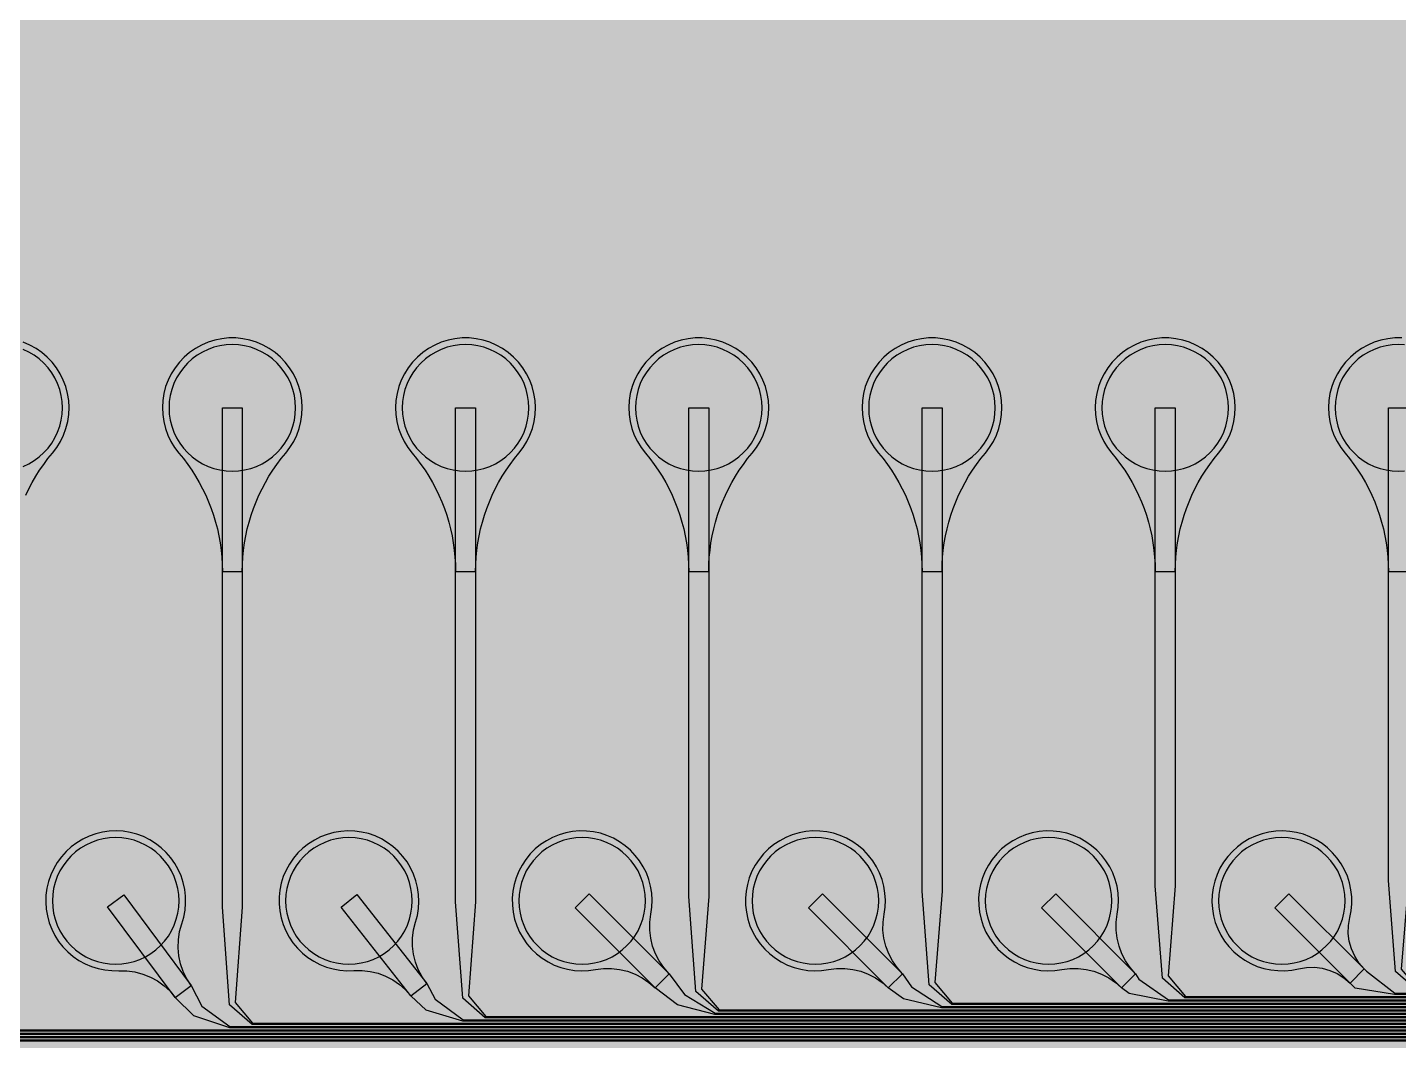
# Model space of a CAD drawing. Header units: metres. Extents: x -7220 to 10980, y -29667 to 1833.
# Drawn here: x 5885 to 7943, y -23992 to -22471 of the extents above; entities that cross this region are included whole.
import ezdxf

# ---------------------------------------------------------------- set-up
doc = ezdxf.new("R2010")
doc.units = ezdxf.units.M
for name, color, linetype in [('Metal1', 4, 'CONTINUOUS'), ('Polyimide', 7, 'CONTINUOUS'), ('Polyimide_Negative', 5, 'CONTINUOUS')]:
    doc.layers.add(name, color=color, linetype=linetype)

msp = doc.modelspace()

# ---------------------------------------------------------------- hatches: boundary and pattern name
at = {"layer": 'Polyimide'}
msp.add_hatch(color=7, dxfattribs=at).paths.add_polyline_path([(4099.4, -13861.6), (4142.6, -14152.8), (4214.2, -14438.4), (4313.4, -14715.5), (4439.2, -14981.7), (4590.6, -15234.2), (4766, -15470.7), (4963.7, -15688.8), (5181.8, -15886.5), (5418.3, -16061.9), (5670.8, -16213.3), (5936.9, -16339.1), (6214.1, -16438.3), (6499.7, -16509.9), (6790.9, -16553.1), (7085, -16567.5), (9980.4, -16567.5), (10058.8, -16571.4), (10136.4, -16582.9), (10212.6, -16601.9), (10286.5, -16628.4), (10357.5, -16662), (10424.8, -16702.3), (10487.9, -16749.1), (10546.1, -16801.8), (10598.8, -16860), (10645.6, -16923), (10685.9, -16990.4), (10719.5, -17061.4), (10745.9, -17135.3), (10765, -17211.4), (10776.5, -17289.1), (10780.4, -17367.5), (10780.4, -21957.3), (10741.6, -22012.9), (10706, -22070.6), (10673.6, -22130.1), (10644.5, -22191.4), (10618.9, -22254.2), (10596.8, -22318.2), (10578.3, -22383.5), (10563.4, -22449.6), (10552.2, -22516.5), (10544.7, -22583.8), (10541, -22651.5), (10541, -22719.3), (10544.7, -22787), (10552.2, -22854.4), (10563.4, -22921.2), (10578.3, -22987.4), (10596.8, -23052.6), (10618.9, -23116.7), (10644.5, -23179.5), (10673.6, -23240.7), (10706, -23300.3), (10741.6, -23357.9), (10780.4, -23413.5), (10780.4, -28667.5), (10776.5, -28745.9), (10765, -28823.6), (10745.9, -28899.7), (10719.5, -28973.6), (10685.9, -29044.6), (10645.6, -29112), (10598.8, -29175), (10546.1, -29233.2), (10487.9, -29285.9), (10424.8, -29332.7), (10357.5, -29373), (10286.5, -29406.6), (10212.6, -29433.1), (10136.4, -29452.1), (10058.8, -29463.6), (9980.4, -29467.5), (-6219.6, -29467.5), (-6298, -29463.6), (-6375.7, -29452.1), (-6451.9, -29433.1), (-6525.8, -29406.6), (-6596.7, -29373), (-6664.1, -29332.7), (-6727.1, -29285.9), (-6785.3, -29233.2), (-6838, -29175), (-6884.8, -29112), (-6925.2, -29044.6), (-6958.7, -28973.6), (-6985.2, -28899.7), (-7004.3, -28823.6), (-7015.8, -28745.9), (-7019.6, -28667.5), (-7019.6, -23426.3), (-6979.4, -23370.1), (-6942.3, -23311.6), (-6908.7, -23251.2), (-6878.5, -23189), (-6851.8, -23125.1), (-6828.8, -23059.9), (-6809.5, -22993.4), (-6794, -22926), (-6782.4, -22857.8), (-6774.6, -22789.1), (-6770.7, -22720), (-6770.7, -22650.8), (-6774.6, -22581.8), (-6782.4, -22513), (-6794, -22444.8), (-6809.5, -22377.4), (-6828.8, -22311), (-6851.8, -22245.7), (-6878.5, -22181.9), (-6908.7, -22119.7), (-6942.3, -22059.2), (-6979.4, -22000.8), (-7019.6, -21944.5), (-7019.6, -17367.5), (-7015.8, -17289.1), (-7004.3, -17211.4), (-6985.2, -17135.3), (-6958.7, -17061.4), (-6925.2, -16990.4), (-6884.8, -16923), (-6838, -16860), (-6785.3, -16801.8), (-6727.1, -16749.1), (-6664.1, -16702.3), (-6596.7, -16662), (-6525.8, -16628.4), (-6451.9, -16601.9), (-6375.7, -16582.9), (-6298, -16571.4), (-6219.6, -16567.5), (-3314, -16567.5), (-3019.9, -16553.1), (-2728.7, -16509.9), (-2443.1, -16438.3), (-2165.9, -16339.1), (-1899.8, -16213.3), (-1647.3, -16061.9), (-1410.8, -15886.5), (-1192.7, -15688.8), (-995, -15470.7), (-819.6, -15234.2), (-668.2, -14981.7), (-542.4, -14715.5), (-443.2, -14438.4), (-371.6, -14152.8), (-328.4, -13861.6), (-314, -13567.5), (-314, -13373.5), (-317.5, -13328.1), (-327.7, -13283.8), (-344.6, -13241.5), (-367.6, -13202.3), (-396.4, -13167), (-430.1, -13136.5), (-468, -13111.4), (-509.3, -13092.3), (-509.3, -13092.3), (-578.2, -13061.3), (-642.2, -13021.2), (-700.3, -12973), (-751.3, -12917.3), (-794.4, -12855.3), (-828.7, -12788.1), (-853.7, -12716.8), (-868.9, -12642.8), (-874, -12567.5), (-868.9, -12492.2), (-853.7, -12418.2), (-828.7, -12346.9), (-794.4, -12279.7), (-751.3, -12217.7), (-700.3, -12162), (-642.2, -12113.8), (-578.2, -12073.7), (-509.3, -12042.7), (-509.3, -12042.7), (-468, -12023.6), (-430.1, -11998.5), (-396.4, -11968), (-367.6, -11932.7), (-344.6, -11893.5), (-327.7, -11851.2), (-317.5, -11806.9), (-314, -11761.5), (-314, -11074.3), (-317.5, -11028.9), (-327.7, -10984.6), (-344.6, -10942.4), (-367.6, -10903.1), (-396.4, -10867.8), (-430.1, -10837.3), (-468, -10812.2), (-509.3, -10793.2), (-509.3, -10793.2), (-578.2, -10762.1), (-642.2, -10722.1), (-700.3, -10673.8), (-751.3, -10618.1), (-794.4, -10556.1), (-828.7, -10488.9), (-853.7, -10417.6), (-868.9, -10343.7), (-874, -10268.3), (-868.9, -10193), (-853.7, -10119), (-828.7, -10047.8), (-794.4, -9980.5), (-751.3, -9918.5), (-700.3, -9862.9), (-642.2, -9814.6), (-578.2, -9774.6), (-509.3, -9743.5), (-509.3, -9743.5), (-468, -9724.5), (-430.1, -9699.4), (-396.4, -9668.8), (-367.6, -9633.5), (-344.6, -9594.3), (-327.7, -9552), (-317.5, -9507.7), (-314, -9462.4), (-314, -8775.1), (-317.5, -8729.8), (-327.7, -8685.5), (-344.6, -8643.2), (-367.6, -8604), (-396.4, -8568.7), (-430.1, -8538.1), (-468, -8513), (-509.3, -8494), (-509.3, -8494), (-578.2, -8462.9), (-642.2, -8422.9), (-700.3, -8374.6), (-751.3, -8319), (-794.4, -8257), (-828.7, -8189.7), (-853.7, -8118.5), (-868.9, -8044.5), (-874, -7969.2), (-868.9, -7893.8), (-853.7, -7819.9), (-828.7, -7748.6), (-794.4, -7681.4), (-751.3, -7619.4), (-700.3, -7563.7), (-642.2, -7515.4), (-578.2, -7475.4), (-509.3, -7444.3), (-509.3, -7444.3), (-468, -7425.3), (-430.1, -7400.2), (-396.4, -7369.7), (-367.6, -7334.4), (-344.6, -7295.1), (-327.7, -7252.9), (-317.5, -7208.6), (-314, -7163.2), (-314, -6476), (-317.5, -6430.6), (-327.7, -6386.3), (-344.6, -6344), (-367.6, -6304.8), (-396.4, -6269.5), (-430.1, -6239), (-468, -6213.9), (-509.3, -6194.8), (-509.3, -6194.8), (-578.2, -6163.8), (-642.2, -6123.7), (-700.3, -6075.5), (-751.3, -6019.8), (-794.4, -5957.8), (-828.7, -5890.6), (-853.7, -5819.3), (-868.9, -5745.3), (-874, -5670), (-868.9, -5594.7), (-853.7, -5520.7), (-828.7, -5449.4), (-794.4, -5382.2), (-751.3, -5320.2), (-700.3, -5264.5), (-642.2, -5216.3), (-578.2, -5176.2), (-509.3, -5145.2), (-509.3, -5145.2), (-468, -5126.1), (-430.1, -5101), (-396.4, -5070.5), (-367.6, -5035.2), (-344.6, -4996), (-327.7, -4953.7), (-317.5, -4909.4), (-314, -4864), (-314, 380), (-314, 1532.5), (-269, 1532.5), (-268.8, 1525.6), (-268.1, 1518.8), (-267, 1512), (-265.4, 1505.3), (-263.4, 1498.7), (-261, 1492.3), (-258.2, 1486.1), (-254.9, 1480), (-251.3, 1474.2), (-247.3, 1468.6), (-242.9, 1463.3), (-238.2, 1458.3), (-233.2, 1453.6), (-227.9, 1449.2), (-222.3, 1445.2), (-216.5, 1441.6), (-210.4, 1438.3), (-204.2, 1435.5), (-197.8, 1433.1), (-191.2, 1431.1), (-184.5, 1429.5), (-177.7, 1428.4), (-170.9, 1427.7), (-164, 1427.5), (-157.1, 1427.7), (-150.3, 1428.4), (-143.5, 1429.5), (-136.8, 1431.1), (-130.2, 1433.1), (-123.8, 1435.5), (-117.6, 1438.3), (-111.5, 1441.6), (-105.7, 1445.2), (-100.1, 1449.2), (-94.8, 1453.6), (-89.8, 1458.3), (-85.1, 1463.3), (-80.7, 1468.6), (-76.7, 1474.2), (-73.1, 1480), (-69.8, 1486.1), (-67, 1492.3), (-64.6, 1498.7), (-62.6, 1505.3), (-61, 1512), (-59.9, 1518.8), (-59.2, 1525.6), (-59, 1532.5), (1786, 1532.5), (3835, 1532.5), (3835.2, 1539), (3835.9, 1545.6), (3836.9, 1552), (3838.4, 1558.4), (3840.3, 1564.6), (3842.6, 1570.8), (3845.3, 1576.7), (3848.4, 1582.5), (3851.9, 1588.1), (3855.7, 1593.4), (3859.8, 1598.4), (3864.3, 1603.2), (3869.1, 1607.7), (3874.1, 1611.8), (3879.4, 1615.6), (3885, 1619.1), (3890.8, 1622.2), (3896.7, 1624.9), (3902.9, 1627.2), (3909.1, 1629.1), (3915.5, 1630.6), (3921.9, 1631.6), (3928.5, 1632.3), (3935, 1632.5), (3941.5, 1632.3), (3948.1, 1631.6), (3954.5, 1630.6), (3960.9, 1629.1), (3967.1, 1627.2), (3973.3, 1624.9), (3979.2, 1622.2), (3985, 1619.1), (3990.6, 1615.6), (3995.9, 1611.8), (4000.9, 1607.7), (4005.7, 1603.2), (4010.2, 1598.4), (4014.3, 1593.4), (4018.1, 1588.1), (4021.6, 1582.5), (4024.7, 1576.7), (4027.4, 1570.8), (4029.7, 1564.6), (4031.6, 1558.4), (4033.1, 1552), (4034.1, 1545.6), (4034.8, 1539), (4035, 1532.5), (4085, 1532.5), (4085, 380), (4085, 330), (4085, -4864), (4088.5, -4909.4), (4098.7, -4953.7), (4115.6, -4996), (4138.6, -5035.2), (4167.4, -5070.5), (4201.1, -5101), (4239, -5126.1), (4280.3, -5145.2), (4280.3, -5145.2), (4349.2, -5176.2), (4413.2, -5216.3), (4471.3, -5264.5), (4522.3, -5320.2), (4565.4, -5382.2), (4599.7, -5449.4), (4624.7, -5520.7), (4639.9, -5594.7), (4645, -5670), (4639.9, -5745.3), (4624.7, -5819.3), (4599.7, -5890.6), (4565.4, -5957.8), (4522.3, -6019.8), (4471.3, -6075.5), (4413.2, -6123.7), (4349.2, -6163.8), (4280.3, -6194.8), (4239, -6213.9), (4201.1, -6239), (4167.4, -6269.5), (4138.6, -6304.8), (4115.6, -6344), (4098.7, -6386.3), (4088.5, -6430.6), (4085, -6476), (4085, -13567.5), (4099.4, -13861.6)])

# ---------------------------------------------------------------- linework, layer by layer
at = {"layer": 'Metal1'}
for points in [[(2233.9, -18191.7), (2233.9, -25346.6), (2263.3, -25376), (9432.5, -25376), (9461.9, -25346.6), (9461.9, -23947.4), (9432.5, -23918), (7972.5, -23918), (7938.5, -23888.8), (7927.9, -23752), (7927.9, -23042.5), (7957.9, -23042.5), (7957.9, -23752), (7947.2, -23885.2), (7973.3, -23916), (9433.3, -23916), (9463.9, -23946.6), (9463.9, -25347.4), (9433.3, -25378), (2262.5, -25378), (2231.9, -25347.4), (2231.9, -18191.7)], [(2238.9, -18191.7), (2238.9, -25341.6), (2268.3, -25371), (9427.5, -25371), (9456.9, -25341.6), (9456.9, -23952.4), (9427.5, -23923), (7937.2, -23923), (7877.7, -23913.5), (7757.3, -23793.1), (7778.5, -23771.9), (7894.7, -23888.1), (7937.6, -23921), (9428.3, -23921), (9458.9, -23951.6), (9458.9, -25342.4), (9428.3, -25373), (2267.5, -25373), (2236.9, -25342.4), (2236.9, -18191.7)], [(2243.9, -18191.7), (2243.9, -25336.6), (2273.3, -25366), (9422.5, -25366), (9451.9, -25336.6), (9451.9, -23957.4), (9422.5, -23928), (7622.5, -23928), (7588.6, -23898.8), (7577.9, -23760), (7577.9, -23042.5), (7607.9, -23042.5), (7607.9, -23760), (7597.2, -23895.2), (7623.3, -23926), (9423.3, -23926), (9453.9, -23956.6), (9453.9, -25337.4), (9423.3, -25368), (2272.5, -25368), (2241.9, -25337.4), (2241.9, -18191.7)], [(2248.9, -18191.7), (2248.9, -25331.6), (2278.3, -25361), (9417.5, -25361), (9446.9, -25331.6), (9446.9, -23962.4), (9417.5, -23933), (7597.2, -23933), (7539, -23921.4), (7527.3, -23913.1), (7407.3, -23793.1), (7428.5, -23771.9), (7548.5, -23891.9), (7553.3, -23900.1), (7597.6, -23931), (9418.3, -23931), (9448.9, -23961.6), (9448.9, -25332.4), (9418.3, -25363), (2277.5, -25363), (2246.9, -25332.4), (2246.9, -18191.7)], [(2253.9, -18191.7), (2253.9, -25326.6), (2283.3, -25356), (9412.5, -25356), (9441.9, -25326.6), (9441.9, -23967.4), (9412.5, -23938), (7272.5, -23938), (7238.6, -23908.8), (7227.9, -23768), (7227.9, -23042.5), (7257.9, -23042.5), (7257.9, -23768), (7247.1, -23905.2), (7273.3, -23936), (9413.3, -23936), (9443.9, -23966.6), (9443.9, -25327.4), (9413.3, -25358), (2282.5, -25358), (2251.9, -25327.4), (2251.9, -18191.7)], [(2258.9, -18191.7), (2258.9, -25321.6), (2288.3, -25351), (9407.5, -25351), (9436.9, -25321.6), (9436.9, -23972.4), (9407.5, -23943), (7257.2, -23943), (7200.2, -23929.7), (7177.3, -23913.1), (7057.3, -23793.1), (7078.5, -23771.9), (7198.5, -23891.9), (7212.1, -23911.8), (7257.6, -23941), (9408.3, -23941), (9438.9, -23971.6), (9438.9, -25322.4), (9408.3, -25353), (2287.5, -25353), (2256.9, -25322.4), (2256.9, -18191.7)], [(2263.9, -18191.7), (2263.9, -25316.6), (2293.3, -25346), (9402.5, -25346), (9431.9, -25316.6), (9431.9, -23977.4), (9402.5, -23948), (6922.5, -23948), (6888.6, -23918.8), (6877.9, -23776), (6877.9, -23042.5), (6907.9, -23042.5), (6907.9, -23776), (6897.1, -23915.2), (6923.3, -23946), (9403.3, -23946), (9433.9, -23976.6), (9433.9, -25317.4), (9403.3, -25348), (2292.5, -25348), (2261.9, -25317.4), (2261.9, -18191.7)], [(2268.9, -18191.7), (2268.9, -25311.6), (2298.3, -25341), (9397.5, -25341), (9426.9, -25311.6), (9426.9, -23982.4), (9397.5, -23953), (6917.2, -23953), (6861, -23938.5), (6827.3, -23913.1), (6707.3, -23793.1), (6728.5, -23771.9), (6848.5, -23891.9), (6871.3, -23923), (6917.6, -23951), (9398.3, -23951), (9428.9, -23981.6), (9428.9, -25312.4), (9398.3, -25343), (2297.5, -25343), (2266.9, -25312.4), (2266.9, -18191.7)], [(2273.9, -18191.7), (2273.9, -25306.6), (2303.3, -25336), (9392.5, -25336), (9421.9, -25306.6), (9421.9, -23987.4), (9392.5, -23958), (6572.5, -23958), (6538.7, -23928.7), (6527.9, -23784), (6527.9, -23042.5), (6557.9, -23042.5), (6557.9, -23784), (6547.1, -23925.3), (6573.3, -23956), (9393.3, -23956), (9423.9, -23986.6), (9423.9, -25307.4), (9393.3, -25338), (2302.5, -25338), (2271.9, -25307.4), (2271.9, -18191.7)], [(2278.9, -18191.7), (2278.9, -25301.6), (2308.3, -25331), (9387.5, -25331), (9416.9, -25301.6), (9416.9, -23992.4), (9387.5, -23963), (6538.9, -23963), (6484, -23946.5), (6461, -23925.2), (6356.1, -23791.8), (6379.7, -23773.2), (6484.6, -23906.6), (6497.1, -23930.3), (6539.3, -23961), (9388.3, -23961), (9418.9, -23991.6), (9418.9, -25302.4), (9388.3, -25333), (2307.5, -25333), (2276.9, -25302.4), (2276.9, -18191.7)], [(2283.9, -18191.7), (2283.9, -25296.6), (2313.3, -25326), (9382.5, -25326), (9411.9, -25296.6), (9411.9, -23997.4), (9382.5, -23968), (6222.5, -23968), (6188.7, -23938.7), (6177.9, -23792), (6177.9, -23042.5), (6207.9, -23042.5), (6207.9, -23792), (6197, -23935.3), (6223.3, -23966), (9383.3, -23966), (9413.9, -23996.6), (9413.9, -25297.4), (9383.3, -25328), (2312.5, -25328), (2281.9, -25297.4), (2281.9, -18191.7)], [(2288.9, -18191.7), (2288.9, -25291.6), (2318.3, -25321), (9377.5, -25321), (9406.9, -25291.6), (9406.9, -24002.4), (9377.5, -23973), (6188.9, -23973), (6135, -23955.3), (6107.3, -23927.5), (6005.8, -23791.5), (6029.9, -23773.5), (6131.3, -23909.6), (6147.3, -23940.6), (6189.3, -23971), (9378.3, -23971), (9408.9, -24001.6), (9408.9, -25292.4), (9378.3, -25323), (2317.5, -25323), (2286.9, -25292.4), (2286.9, -18191.7)], [(2293.9, -18191.7), (2293.9, -25286.6), (2323.3, -25316), (9372.5, -25316), (9401.9, -25286.6), (9401.9, -24007.4), (9372.5, -23978), (5872.5, -23978), (5838.7, -23948.7), (5827.9, -23800), (5827.9, -23042.5), (5857.9, -23042.5), (5857.9, -23800), (5847, -23945.3), (5873.3, -23976), (9373.3, -23976), (9403.9, -24006.6), (9403.9, -25287.4), (9373.3, -25318), (2322.5, -25318), (2291.9, -25287.4), (2291.9, -18191.7)], [(2298.9, -18191.7), (2298.9, -25281.6), (2328.3, -25311), (9367.5, -25311), (9396.9, -25281.6), (9396.9, -24012.4), (9367.5, -23983), (5838.8, -23983), (5785.9, -23964.2), (5753.7, -23929.7), (5655.6, -23791.2), (5680.1, -23773.8), (5778.2, -23912.4), (5797.6, -23950.8), (5839.3, -23981), (9368.3, -23981), (9398.9, -24011.6), (9398.9, -25282.4), (9368.3, -25313), (2327.5, -25313), (2296.9, -25282.4), (2296.9, -18191.7)], [(2303.9, -18191.7), (2303.9, -25276.6), (2333.3, -25306), (9362.5, -25306), (9391.9, -25276.6), (9391.9, -24017.4), (9362.5, -23988), (5522.5, -23988), (5488.8, -23958.7), (5477.9, -23808), (5477.9, -23042.5), (5507.9, -23042.5), (5507.9, -23808), (5497, -23955.3), (5523.3, -23986), (9363.3, -23986), (9393.9, -24016.6), (9393.9, -25277.4), (9363.3, -25308), (2332.5, -25308), (2301.9, -25277.4), (2301.9, -18191.7)], [(2308.9, -18191.7), (2308.9, -25271.6), (2338.3, -25301), (9357.5, -25301), (9386.9, -25271.6), (9386.9, -24022.4), (9357.5, -23993), (5488.8, -23993), (5436.8, -23973.3), (5400.3, -23931.6), (5305.4, -23790.9), (5330.3, -23774.1), (5425.2, -23914.8), (5447.8, -23961), (5489.3, -23991), (9358.3, -23991), (9388.9, -24021.6), (9388.9, -25272.4), (9358.3, -25303), (2337.5, -25303), (2306.9, -25272.4), (2306.9, -18191.7)], [(7948.2, -22937.6), (7937.6, -22937.6), (7927, -22938.7), (7916.6, -22940.8), (7906.5, -22944), (7896.8, -22948.2), (7887.5, -22953.3), (7878.8, -22959.3), (7870.7, -22966.2), (7863.4, -22973.9), (7856.9, -22982.3), (7851.2, -22991.3), (7846.5, -23000.8), (7842.8, -23010.7), (7840.1, -23020.9), (7838.5, -23031.4), (7837.9, -23042), (7838.4, -23052.6), (7839.9, -23063.1), (7842.5, -23073.4), (7846.1, -23083.3), (7850.8, -23092.9), (7856.3, -23101.9), (7862.7, -23110.4), (7869.5, -23118.7), (7876, -23127.3), (7882.1, -23136.1), (7887.8, -23145.1), (7893.2, -23154.4), (7898.3, -23163.9), (7902.9, -23173.6), (7907.2, -23183.4), (7911.1, -23193.4), (7914.6, -23203.6), (7917.7, -23213.9), (7920.4, -23224.2), (7922.7, -23234.7), (7924.5, -23245.3), (7926, -23255.9), (7927, -23266.6), (7927.7, -23277.3), (7927.9, -23288.1), (7957.9, -23288.1)], [(5882.8, -23173.6), (5887.5, -23163.9), (5892.5, -23154.4), (5897.9, -23145.1), (5903.7, -23136.1), (5909.8, -23127.3), (5916.2, -23118.7), (5923, -23110.4), (5929.4, -23101.9), (5935, -23092.9), (5939.6, -23083.3), (5943.2, -23073.4), (5945.8, -23063.1), (5947.4, -23052.6), (5947.9, -23042), (5947.3, -23031.4), (5945.6, -23020.9), (5942.9, -23010.7), (5939.2, -23000.8), (5934.5, -22991.3), (5928.9, -22982.3), (5922.4, -22973.9), (5915, -22966.2), (5907, -22959.3), (5898.3, -22953.3), (5889, -22948.2), (5879.2, -22944)]]:
    msp.add_lwpolyline(points, dxfattribs=at)
for points in [[(6207.9, -23288.1), (6208.1, -23277.3), (6208.7, -23266.6), (6209.8, -23255.9), (6211.2, -23245.3), (6213.1, -23234.7), (6215.4, -23224.2), (6218.1, -23213.9), (6221.2, -23203.6), (6224.7, -23193.4), (6228.6, -23183.4), (6232.8, -23173.6), (6237.5, -23163.9), (6242.5, -23154.4), (6247.9, -23145.1), (6253.7, -23136.1), (6259.8, -23127.3), (6266.2, -23118.7), (6273, -23110.4), (6279.4, -23101.9), (6285, -23092.9), (6289.6, -23083.3), (6293.2, -23073.4), (6295.8, -23063.1), (6297.4, -23052.6), (6297.9, -23042), (6297.3, -23031.4), (6295.6, -23020.9), (6292.9, -23010.7), (6289.2, -23000.8), (6284.5, -22991.3), (6278.9, -22982.3), (6272.4, -22973.9), (6265, -22966.2), (6257, -22959.3), (6248.3, -22953.3), (6239, -22948.2), (6229.2, -22944), (6219.1, -22940.8), (6208.7, -22938.7), (6198.2, -22937.6), (6187.6, -22937.6), (6177, -22938.7), (6166.6, -22940.8), (6156.5, -22944), (6146.8, -22948.2), (6137.5, -22953.3), (6128.8, -22959.3), (6120.7, -22966.2), (6113.4, -22973.9), (6106.9, -22982.3), (6101.2, -22991.3), (6096.5, -23000.8), (6092.8, -23010.7), (6090.1, -23020.9), (6088.5, -23031.4), (6087.9, -23042), (6088.4, -23052.6), (6089.9, -23063.1), (6092.5, -23073.4), (6096.1, -23083.3), (6100.8, -23092.9), (6106.3, -23101.9), (6112.7, -23110.4), (6119.5, -23118.7), (6126, -23127.3), (6132.1, -23136.1), (6137.8, -23145.1), (6143.2, -23154.4), (6148.3, -23163.9), (6152.9, -23173.6), (6157.2, -23183.4), (6161.1, -23193.4), (6164.6, -23203.6), (6167.7, -23213.9), (6170.4, -23224.2), (6172.7, -23234.7), (6174.5, -23245.3), (6176, -23255.9), (6177, -23266.6), (6177.7, -23277.3), (6177.9, -23288.1), (6207.9, -23288.1)], [(6557.9, -23288.1), (6558.1, -23277.3), (6558.7, -23266.6), (6559.8, -23255.9), (6561.2, -23245.3), (6563.1, -23234.7), (6565.4, -23224.2), (6568.1, -23213.9), (6571.2, -23203.6), (6574.7, -23193.4), (6578.6, -23183.4), (6582.8, -23173.6), (6587.5, -23163.9), (6592.5, -23154.4), (6597.9, -23145.1), (6603.7, -23136.1), (6609.8, -23127.3), (6616.2, -23118.7), (6623, -23110.4), (6629.4, -23101.9), (6635, -23092.9), (6639.6, -23083.3), (6643.2, -23073.4), (6645.8, -23063.1), (6647.4, -23052.6), (6647.9, -23042), (6647.3, -23031.4), (6645.6, -23020.9), (6642.9, -23010.7), (6639.2, -23000.8), (6634.5, -22991.3), (6628.9, -22982.3), (6622.4, -22973.9), (6615, -22966.2), (6607, -22959.3), (6598.3, -22953.3), (6589, -22948.2), (6579.2, -22944), (6569.1, -22940.8), (6558.7, -22938.7), (6548.2, -22937.6), (6537.6, -22937.6), (6527, -22938.7), (6516.6, -22940.8), (6506.5, -22944), (6496.8, -22948.2), (6487.5, -22953.3), (6478.8, -22959.3), (6470.7, -22966.2), (6463.4, -22973.9), (6456.9, -22982.3), (6451.2, -22991.3), (6446.5, -23000.8), (6442.8, -23010.7), (6440.1, -23020.9), (6438.5, -23031.4), (6437.9, -23042), (6438.4, -23052.6), (6439.9, -23063.1), (6442.5, -23073.4), (6446.1, -23083.3), (6450.8, -23092.9), (6456.3, -23101.9), (6462.7, -23110.4), (6469.5, -23118.7), (6476, -23127.3), (6482.1, -23136.1), (6487.8, -23145.1), (6493.2, -23154.4), (6498.3, -23163.9), (6502.9, -23173.6), (6507.2, -23183.4), (6511.1, -23193.4), (6514.6, -23203.6), (6517.7, -23213.9), (6520.4, -23224.2), (6522.7, -23234.7), (6524.5, -23245.3), (6526, -23255.9), (6527, -23266.6), (6527.7, -23277.3), (6527.9, -23288.1), (6557.9, -23288.1)], [(6907.9, -23288.1), (6908.1, -23277.3), (6908.7, -23266.6), (6909.8, -23255.9), (6911.2, -23245.3), (6913.1, -23234.7), (6915.4, -23224.2), (6918.1, -23213.9), (6921.2, -23203.6), (6924.7, -23193.4), (6928.6, -23183.4), (6932.8, -23173.6), (6937.5, -23163.9), (6942.5, -23154.4), (6947.9, -23145.1), (6953.7, -23136.1), (6959.8, -23127.3), (6966.2, -23118.7), (6973, -23110.4), (6979.4, -23101.9), (6985, -23092.9), (6989.6, -23083.3), (6993.2, -23073.4), (6995.8, -23063.1), (6997.4, -23052.6), (6997.9, -23042), (6997.3, -23031.4), (6995.6, -23020.9), (6992.9, -23010.7), (6989.2, -23000.8), (6984.5, -22991.3), (6978.9, -22982.3), (6972.4, -22973.9), (6965, -22966.2), (6957, -22959.3), (6948.3, -22953.3), (6939, -22948.2), (6929.2, -22944), (6919.1, -22940.8), (6908.7, -22938.7), (6898.2, -22937.6), (6887.6, -22937.6), (6877, -22938.7), (6866.6, -22940.8), (6856.5, -22944), (6846.8, -22948.2), (6837.5, -22953.3), (6828.8, -22959.3), (6820.7, -22966.2), (6813.4, -22973.9), (6806.9, -22982.3), (6801.2, -22991.3), (6796.5, -23000.8), (6792.8, -23010.7), (6790.1, -23020.9), (6788.5, -23031.4), (6787.9, -23042), (6788.4, -23052.6), (6789.9, -23063.1), (6792.5, -23073.4), (6796.1, -23083.3), (6800.8, -23092.9), (6806.3, -23101.9), (6812.7, -23110.4), (6819.5, -23118.7), (6826, -23127.3), (6832.1, -23136.1), (6837.8, -23145.1), (6843.2, -23154.4), (6848.3, -23163.9), (6852.9, -23173.6), (6857.2, -23183.4), (6861.1, -23193.4), (6864.6, -23203.6), (6867.7, -23213.9), (6870.4, -23224.2), (6872.7, -23234.7), (6874.5, -23245.3), (6876, -23255.9), (6877, -23266.6), (6877.7, -23277.3), (6877.9, -23288.1), (6907.9, -23288.1)], [(7257.9, -23288.1), (7258.1, -23277.3), (7258.7, -23266.6), (7259.8, -23255.9), (7261.2, -23245.3), (7263.1, -23234.7), (7265.4, -23224.2), (7268.1, -23213.9), (7271.2, -23203.6), (7274.7, -23193.4), (7278.6, -23183.4), (7282.8, -23173.6), (7287.5, -23163.9), (7292.5, -23154.4), (7297.9, -23145.1), (7303.7, -23136.1), (7309.8, -23127.3), (7316.2, -23118.7), (7323, -23110.4), (7329.4, -23101.9), (7335, -23092.9), (7339.6, -23083.3), (7343.2, -23073.4), (7345.8, -23063.1), (7347.4, -23052.6), (7347.9, -23042), (7347.3, -23031.4), (7345.6, -23020.9), (7342.9, -23010.7), (7339.2, -23000.8), (7334.5, -22991.3), (7328.9, -22982.3), (7322.4, -22973.9), (7315, -22966.2), (7307, -22959.3), (7298.3, -22953.3), (7289, -22948.2), (7279.2, -22944), (7269.1, -22940.8), (7258.7, -22938.7), (7248.2, -22937.6), (7237.6, -22937.6), (7227, -22938.7), (7216.6, -22940.8), (7206.5, -22944), (7196.8, -22948.2), (7187.5, -22953.3), (7178.8, -22959.3), (7170.7, -22966.2), (7163.4, -22973.9), (7156.9, -22982.3), (7151.2, -22991.3), (7146.5, -23000.8), (7142.8, -23010.7), (7140.1, -23020.9), (7138.5, -23031.4), (7137.9, -23042), (7138.4, -23052.6), (7139.9, -23063.1), (7142.5, -23073.4), (7146.1, -23083.3), (7150.8, -23092.9), (7156.3, -23101.9), (7162.7, -23110.4), (7169.5, -23118.7), (7176, -23127.3), (7182.1, -23136.1), (7187.8, -23145.1), (7193.2, -23154.4), (7198.3, -23163.9), (7202.9, -23173.6), (7207.2, -23183.4), (7211.1, -23193.4), (7214.6, -23203.6), (7217.7, -23213.9), (7220.4, -23224.2), (7222.7, -23234.7), (7224.5, -23245.3), (7226, -23255.9), (7227, -23266.6), (7227.7, -23277.3), (7227.9, -23288.1), (7257.9, -23288.1)], [(7607.9, -23288.1), (7608.1, -23277.3), (7608.7, -23266.6), (7609.8, -23255.9), (7611.2, -23245.3), (7613.1, -23234.7), (7615.4, -23224.2), (7618.1, -23213.9), (7621.2, -23203.6), (7624.7, -23193.4), (7628.6, -23183.4), (7632.8, -23173.6), (7637.5, -23163.9), (7642.5, -23154.4), (7647.9, -23145.1), (7653.7, -23136.1), (7659.8, -23127.3), (7666.2, -23118.7), (7673, -23110.4), (7679.4, -23101.9), (7685, -23092.9), (7689.6, -23083.3), (7693.2, -23073.4), (7695.8, -23063.1), (7697.4, -23052.6), (7697.9, -23042), (7697.3, -23031.4), (7695.6, -23020.9), (7692.9, -23010.7), (7689.2, -23000.8), (7684.5, -22991.3), (7678.9, -22982.3), (7672.4, -22973.9), (7665, -22966.2), (7657, -22959.3), (7648.3, -22953.3), (7639, -22948.2), (7629.2, -22944), (7619.1, -22940.8), (7608.7, -22938.7), (7598.2, -22937.6), (7587.6, -22937.6), (7577, -22938.7), (7566.6, -22940.8), (7556.5, -22944), (7546.8, -22948.2), (7537.5, -22953.3), (7528.8, -22959.3), (7520.7, -22966.2), (7513.4, -22973.9), (7506.9, -22982.3), (7501.2, -22991.3), (7496.5, -23000.8), (7492.8, -23010.7), (7490.1, -23020.9), (7488.5, -23031.4), (7487.9, -23042), (7488.4, -23052.6), (7489.9, -23063.1), (7492.5, -23073.4), (7496.1, -23083.3), (7500.8, -23092.9), (7506.3, -23101.9), (7512.7, -23110.4), (7519.5, -23118.7), (7526, -23127.3), (7532.1, -23136.1), (7537.8, -23145.1), (7543.2, -23154.4), (7548.3, -23163.9), (7552.9, -23173.6), (7557.2, -23183.4), (7561.1, -23193.4), (7564.6, -23203.6), (7567.7, -23213.9), (7570.4, -23224.2), (7572.7, -23234.7), (7574.5, -23245.3), (7576, -23255.9), (7577, -23266.6), (7577.7, -23277.3), (7577.9, -23288.1), (7607.9, -23288.1)], [(6131.3, -23909.6), (6124.6, -23899.4), (6119.3, -23888.5), (6115.2, -23877), (6112.7, -23865.1), (6111.5, -23853), (6111.9, -23840.8), (6113.7, -23828.7), (6117, -23817), (6120, -23806.9), (6121.9, -23796.6), (6122.8, -23786.2), (6122.7, -23775.7), (6121.5, -23765.3), (6119.2, -23755.1), (6116, -23745.1), (6111.8, -23735.5), (6106.6, -23726.4), (6100.6, -23717.8), (6093.7, -23709.9), (6086.1, -23702.7), (6077.8, -23696.3), (6068.9, -23690.7), (6059.5, -23686.1), (6049.7, -23682.4), (6039.6, -23679.8), (6029.2, -23678.1), (6018.8, -23677.5), (6008.3, -23677.9), (5997.9, -23679.4), (5987.8, -23681.9), (5977.9, -23685.4), (5968.4, -23689.9), (5959.4, -23695.3), (5951, -23701.5), (5943.3, -23708.6), (5936.3, -23716.4), (5930.1, -23724.9), (5924.8, -23733.9), (5920.4, -23743.4), (5917, -23753.3), (5914.6, -23763.5), (5913.2, -23773.9), (5912.9, -23784.4), (5913.6, -23794.9), (5915.4, -23805.2), (5918.1, -23815.3), (5921.9, -23825.1), (5926.6, -23834.4), (5932.2, -23843.3), (5938.7, -23851.5), (5946, -23859), (5954, -23865.8), (5962.6, -23871.8), (5971.8, -23876.8), (5981.4, -23881), (5991.4, -23884.1), (6001.7, -23886.2), (6012.1, -23887.3), (6022.6, -23887.4), (6034.8, -23887.6), (6046.8, -23889.3), (6058.6, -23892.4), (6069.9, -23896.9), (6080.6, -23902.8), (6090.5, -23910), (6099.4, -23918.2), (6107.3, -23927.5), (6131.3, -23909.6)], [(6484.6, -23906.6), (6477.7, -23896.6), (6472, -23885.8), (6467.7, -23874.4), (6464.8, -23862.6), (6463.4, -23850.5), (6463.4, -23838.3), (6464.9, -23826.2), (6467.9, -23814.4), (6470.6, -23804.3), (6472.3, -23793.9), (6472.9, -23783.5), (6472.4, -23773), (6471, -23762.6), (6468.5, -23752.4), (6465, -23742.6), (6460.5, -23733.1), (6455.1, -23724.1), (6448.9, -23715.7), (6441.8, -23707.9), (6434, -23700.9), (6425.5, -23694.8), (6416.5, -23689.4), (6407, -23685.1), (6397.1, -23681.6), (6386.9, -23679.2), (6376.5, -23677.9), (6366, -23677.5), (6355.6, -23678.2), (6345.2, -23680), (6335.1, -23682.7), (6325.4, -23686.5), (6316, -23691.2), (6307.2, -23696.8), (6298.9, -23703.3), (6291.4, -23710.6), (6284.6, -23718.6), (6278.6, -23727.2), (6273.6, -23736.4), (6269.4, -23746), (6266.3, -23756), (6264.1, -23766.3), (6263, -23776.7), (6263, -23787.2), (6264, -23797.6), (6266, -23807.9), (6269, -23817.9), (6273, -23827.6), (6278, -23836.8), (6283.9, -23845.5), (6290.6, -23853.5), (6298, -23860.9), (6306.2, -23867.5), (6315, -23873.2), (6324.3, -23878), (6334, -23881.9), (6344.1, -23884.8), (6354.4, -23886.6), (6364.8, -23887.5), (6375.3, -23887.2), (6387.5, -23887.1), (6399.6, -23888.5), (6411.5, -23891.3), (6422.9, -23895.5), (6433.7, -23901.1), (6443.8, -23908), (6452.9, -23916.1), (6461, -23925.2), (6484.6, -23906.6)], [(6848.5, -23891.9), (6840.4, -23882.8), (6833.5, -23872.7), (6827.9, -23861.9), (6823.6, -23850.5), (6820.7, -23838.7), (6819.3, -23826.6), (6819.4, -23814.4), (6821, -23802.3), (6822.5, -23791.9), (6822.9, -23781.5), (6822.2, -23771), (6820.6, -23760.7), (6817.9, -23750.5), (6814.2, -23740.7), (6809.6, -23731.3), (6804, -23722.4), (6797.6, -23714.2), (6790.4, -23706.6), (6782.4, -23699.7), (6773.9, -23693.7), (6764.7, -23688.5), (6755.1, -23684.3), (6745.2, -23681.1), (6734.9, -23678.9), (6724.5, -23677.7), (6714, -23677.6), (6703.6, -23678.5), (6693.3, -23680.4), (6683.2, -23683.4), (6673.5, -23687.3), (6664.3, -23692.2), (6655.5, -23698), (6647.4, -23704.6), (6640, -23712.1), (6633.4, -23720.2), (6627.6, -23728.9), (6622.7, -23738.2), (6618.7, -23747.9), (6615.8, -23757.9), (6613.9, -23768.2), (6612.9, -23778.7), (6613.1, -23789.1), (6614.3, -23799.6), (6616.5, -23809.8), (6619.7, -23819.8), (6623.9, -23829.4), (6629.1, -23838.5), (6635.1, -23847.1), (6641.9, -23855), (6649.5, -23862.2), (6657.8, -23868.6), (6666.7, -23874.2), (6676.1, -23878.8), (6685.9, -23882.5), (6696, -23885.2), (6706.4, -23886.9), (6716.8, -23887.5), (6727.3, -23887.1), (6737.7, -23885.6), (6749.8, -23884), (6762, -23884), (6774.1, -23885.4), (6785.9, -23888.2), (6797.3, -23892.5), (6808.1, -23898.1), (6818.1, -23905), (6827.3, -23913.1), (6848.5, -23891.9)], [(7198.5, -23891.9), (7190.4, -23882.8), (7183.5, -23872.7), (7177.9, -23861.9), (7173.6, -23850.5), (7170.7, -23838.7), (7169.3, -23826.6), (7169.4, -23814.4), (7171, -23802.3), (7172.5, -23791.9), (7172.9, -23781.5), (7172.2, -23771), (7170.6, -23760.7), (7167.9, -23750.5), (7164.2, -23740.7), (7159.6, -23731.3), (7154, -23722.4), (7147.6, -23714.2), (7140.4, -23706.6), (7132.4, -23699.7), (7123.9, -23693.7), (7114.7, -23688.5), (7105.1, -23684.3), (7095.2, -23681.1), (7084.9, -23678.9), (7074.5, -23677.7), (7064, -23677.6), (7053.6, -23678.5), (7043.3, -23680.4), (7033.2, -23683.4), (7023.5, -23687.3), (7014.3, -23692.2), (7005.5, -23698), (6997.4, -23704.6), (6990, -23712.1), (6983.4, -23720.2), (6977.6, -23728.9), (6972.7, -23738.2), (6968.7, -23747.9), (6965.8, -23757.9), (6963.9, -23768.2), (6962.9, -23778.7), (6963.1, -23789.1), (6964.3, -23799.6), (6966.5, -23809.8), (6969.7, -23819.8), (6973.9, -23829.4), (6979.1, -23838.5), (6985.1, -23847.1), (6991.9, -23855), (6999.5, -23862.2), (7007.8, -23868.6), (7016.7, -23874.2), (7026.1, -23878.8), (7035.9, -23882.5), (7046, -23885.2), (7056.4, -23886.9), (7066.8, -23887.5), (7077.3, -23887.1), (7087.7, -23885.6), (7099.8, -23884), (7112, -23884), (7124.1, -23885.4), (7135.9, -23888.2), (7147.3, -23892.5), (7158.1, -23898.1), (7168.1, -23905), (7177.3, -23913.1), (7198.5, -23891.9)], [(7548.5, -23891.9), (7540.4, -23882.8), (7533.5, -23872.7), (7527.9, -23861.9), (7523.6, -23850.5), (7520.7, -23838.7), (7519.3, -23826.6), (7519.4, -23814.4), (7521, -23802.3), (7522.5, -23791.9), (7522.9, -23781.5), (7522.2, -23771), (7520.6, -23760.7), (7517.9, -23750.5), (7514.2, -23740.7), (7509.6, -23731.3), (7504, -23722.4), (7497.6, -23714.2), (7490.4, -23706.6), (7482.4, -23699.7), (7473.9, -23693.7), (7464.7, -23688.5), (7455.1, -23684.3), (7445.2, -23681.1), (7434.9, -23678.9), (7424.5, -23677.7), (7414, -23677.6), (7403.6, -23678.5), (7393.3, -23680.4), (7383.2, -23683.4), (7373.5, -23687.3), (7364.3, -23692.2), (7355.5, -23698), (7347.4, -23704.6), (7340, -23712.1), (7333.4, -23720.2), (7327.6, -23728.9), (7322.7, -23738.2), (7318.7, -23747.9), (7315.8, -23757.9), (7313.9, -23768.2), (7312.9, -23778.7), (7313.1, -23789.1), (7314.3, -23799.6), (7316.5, -23809.8), (7319.7, -23819.8), (7323.9, -23829.4), (7329.1, -23838.5), (7335.1, -23847.1), (7341.9, -23855), (7349.5, -23862.2), (7357.8, -23868.6), (7366.7, -23874.2), (7376.1, -23878.8), (7385.9, -23882.5), (7396, -23885.2), (7406.4, -23886.9), (7416.8, -23887.5), (7427.3, -23887.1), (7437.7, -23885.6), (7449.8, -23884), (7462, -23884), (7474.1, -23885.4), (7485.9, -23888.2), (7497.3, -23892.5), (7508.1, -23898.1), (7518.1, -23905), (7527.3, -23913.1), (7548.5, -23891.9)], [(7891.4, -23884.8), (7883.6, -23875.7), (7877.2, -23865.6), (7872.3, -23854.7), (7869.1, -23843.2), (7867.6, -23831.3), (7867.8, -23819.4), (7869.8, -23807.6), (7871.8, -23797.3), (7872.8, -23786.8), (7872.7, -23776.4), (7871.6, -23765.9), (7869.4, -23755.7), (7866.2, -23745.7), (7862, -23736.1), (7856.9, -23726.9), (7851, -23718.3), (7844.1, -23710.3), (7836.6, -23703.1), (7828.3, -23696.6), (7819.4, -23691), (7810.1, -23686.3), (7800.3, -23682.6), (7790.1, -23679.9), (7779.8, -23678.2), (7769.3, -23677.5), (7758.8, -23677.9), (7748.5, -23679.3), (7738.3, -23681.8), (7728.4, -23685.2), (7718.9, -23689.6), (7709.8, -23695), (7701.4, -23701.2), (7693.6, -23708.3), (7686.6, -23716), (7680.4, -23724.5), (7675, -23733.5), (7670.6, -23743), (7667.1, -23752.9), (7664.7, -23763.1), (7663.3, -23773.5), (7662.9, -23783.9), (7663.6, -23794.4), (7665.3, -23804.8), (7668, -23814.9), (7671.7, -23824.7), (7676.4, -23834.1), (7682, -23842.9), (7688.5, -23851.2), (7695.7, -23858.8), (7703.7, -23865.6), (7712.3, -23871.6), (7721.4, -23876.7), (7731.1, -23880.8), (7741.1, -23884), (7751.3, -23886.2), (7761.7, -23887.3), (7772.2, -23887.4), (7782.7, -23886.5), (7793, -23884.5), (7804.7, -23882.5), (7816.7, -23882.2), (7828.6, -23883.7), (7840.1, -23886.9), (7851, -23891.8), (7861.1, -23898.2), (7870.2, -23906), (7891.4, -23884.8)]]:
    msp.add_lwpolyline(points, close=True, dxfattribs=at)
at = {"layer": 'Polyimide_Negative'}
for points in [[(5879.2, -23130.3), (5887.7, -23126.3), (5895.7, -23121.5), (5903.1, -23115.9), (5910.1, -23109.7), (5916.3, -23102.8), (5921.9, -23095.3), (5926.7, -23087.3), (5930.6, -23078.9), (5933.8, -23070.1), (5936, -23061), (5937.4, -23051.8), (5937.9, -23042.5), (5937.9, -23042.5), (5937.4, -23033.2), (5936, -23024), (5933.8, -23014.9), (5930.6, -23006.1), (5926.7, -22997.7), (5921.9, -22989.7), (5916.3, -22982.2), (5910.1, -22975.3), (5903.1, -22969.1), (5895.7, -22963.5), (5887.7, -22958.7), (5879.2, -22954.7)], [(7952.2, -22948), (7942.9, -22947.5), (7933.6, -22948), (7924.3, -22949.3), (7915.3, -22951.6), (7906.5, -22954.7), (7898.1, -22958.7), (7890.1, -22963.5), (7882.6, -22969.1), (7875.7, -22975.3), (7869.4, -22982.2), (7863.9, -22989.7), (7859.1, -22997.7), (7855.1, -23006.1), (7852, -23014.9), (7849.7, -23024), (7848.3, -23033.2), (7847.9, -23042.5), (7848.3, -23051.8), (7849.7, -23061), (7852, -23070.1), (7855.1, -23078.9), (7859.1, -23087.3), (7863.9, -23095.3), (7869.4, -23102.8), (7875.7, -23109.7), (7882.6, -23115.9), (7890.1, -23121.5), (7898.1, -23126.3), (7906.5, -23130.3), (7915.3, -23133.4), (7924.3, -23135.7), (7933.6, -23137), (7942.9, -23137.5), (7952.2, -23137)]]:
    msp.add_lwpolyline(points, dxfattribs=at)
for points in [[(6287.9, -23042.5), (6287.4, -23033.2), (6286, -23024), (6283.8, -23014.9), (6280.6, -23006.1), (6276.7, -22997.7), (6271.9, -22989.7), (6266.3, -22982.2), (6260.1, -22975.3), (6253.1, -22969.1), (6245.7, -22963.5), (6237.7, -22958.7), (6229.2, -22954.7), (6220.5, -22951.6), (6211.4, -22949.3), (6202.2, -22948), (6192.9, -22947.5), (6183.6, -22948), (6174.3, -22949.3), (6165.3, -22951.6), (6156.5, -22954.7), (6148.1, -22958.7), (6140.1, -22963.5), (6132.6, -22969.1), (6125.7, -22975.3), (6119.4, -22982.2), (6113.9, -22989.7), (6109.1, -22997.7), (6105.1, -23006.1), (6102, -23014.9), (6099.7, -23024), (6098.3, -23033.2), (6097.9, -23042.5), (6098.3, -23051.8), (6099.7, -23061), (6102, -23070.1), (6105.1, -23078.9), (6109.1, -23087.3), (6113.9, -23095.3), (6119.4, -23102.8), (6125.7, -23109.7), (6132.6, -23115.9), (6140.1, -23121.5), (6148.1, -23126.3), (6156.5, -23130.3), (6165.3, -23133.4), (6174.3, -23135.7), (6183.6, -23137), (6192.9, -23137.5), (6202.2, -23137), (6211.4, -23135.7), (6220.5, -23133.4), (6229.2, -23130.3), (6237.7, -23126.3), (6245.7, -23121.5), (6253.1, -23115.9), (6260.1, -23109.7), (6266.3, -23102.8), (6271.9, -23095.3), (6276.7, -23087.3), (6280.6, -23078.9), (6283.8, -23070.1), (6286, -23061), (6287.4, -23051.8), (6287.9, -23042.5)], [(6637.9, -23042.5), (6637.4, -23033.2), (6636, -23024), (6633.8, -23014.9), (6630.6, -23006.1), (6626.7, -22997.7), (6621.9, -22989.7), (6616.3, -22982.2), (6610.1, -22975.3), (6603.1, -22969.1), (6595.7, -22963.5), (6587.7, -22958.7), (6579.2, -22954.7), (6570.5, -22951.6), (6561.4, -22949.3), (6552.2, -22948), (6542.9, -22947.5), (6533.6, -22948), (6524.3, -22949.3), (6515.3, -22951.6), (6506.5, -22954.7), (6498.1, -22958.7), (6490.1, -22963.5), (6482.6, -22969.1), (6475.7, -22975.3), (6469.4, -22982.2), (6463.9, -22989.7), (6459.1, -22997.7), (6455.1, -23006.1), (6452, -23014.9), (6449.7, -23024), (6448.3, -23033.2), (6447.9, -23042.5), (6448.3, -23051.8), (6449.7, -23061), (6452, -23070.1), (6455.1, -23078.9), (6459.1, -23087.3), (6463.9, -23095.3), (6469.4, -23102.8), (6475.7, -23109.7), (6482.6, -23115.9), (6490.1, -23121.5), (6498.1, -23126.3), (6506.5, -23130.3), (6515.3, -23133.4), (6524.3, -23135.7), (6533.6, -23137), (6542.9, -23137.5), (6552.2, -23137), (6561.4, -23135.7), (6570.5, -23133.4), (6579.2, -23130.3), (6587.7, -23126.3), (6595.7, -23121.5), (6603.1, -23115.9), (6610.1, -23109.7), (6616.3, -23102.8), (6621.9, -23095.3), (6626.7, -23087.3), (6630.6, -23078.9), (6633.8, -23070.1), (6636, -23061), (6637.4, -23051.8), (6637.9, -23042.5)], [(6987.9, -23042.5), (6987.4, -23033.2), (6986, -23024), (6983.8, -23014.9), (6980.6, -23006.1), (6976.7, -22997.7), (6971.9, -22989.7), (6966.3, -22982.2), (6960.1, -22975.3), (6953.1, -22969.1), (6945.7, -22963.5), (6937.7, -22958.7), (6929.2, -22954.7), (6920.5, -22951.6), (6911.4, -22949.3), (6902.2, -22948), (6892.9, -22947.5), (6883.6, -22948), (6874.3, -22949.3), (6865.3, -22951.6), (6856.5, -22954.7), (6848.1, -22958.7), (6840.1, -22963.5), (6832.6, -22969.1), (6825.7, -22975.3), (6819.4, -22982.2), (6813.9, -22989.7), (6809.1, -22997.7), (6805.1, -23006.1), (6802, -23014.9), (6799.7, -23024), (6798.3, -23033.2), (6797.9, -23042.5), (6798.3, -23051.8), (6799.7, -23061), (6802, -23070.1), (6805.1, -23078.9), (6809.1, -23087.3), (6813.9, -23095.3), (6819.4, -23102.8), (6825.7, -23109.7), (6832.6, -23115.9), (6840.1, -23121.5), (6848.1, -23126.3), (6856.5, -23130.3), (6865.3, -23133.4), (6874.3, -23135.7), (6883.6, -23137), (6892.9, -23137.5), (6902.2, -23137), (6911.4, -23135.7), (6920.5, -23133.4), (6929.2, -23130.3), (6937.7, -23126.3), (6945.7, -23121.5), (6953.1, -23115.9), (6960.1, -23109.7), (6966.3, -23102.8), (6971.9, -23095.3), (6976.7, -23087.3), (6980.6, -23078.9), (6983.8, -23070.1), (6986, -23061), (6987.4, -23051.8), (6987.9, -23042.5)], [(7337.9, -23042.5), (7337.4, -23033.2), (7336, -23024), (7333.8, -23014.9), (7330.6, -23006.1), (7326.7, -22997.7), (7321.9, -22989.7), (7316.3, -22982.2), (7310.1, -22975.3), (7303.1, -22969.1), (7295.7, -22963.5), (7287.7, -22958.7), (7279.2, -22954.7), (7270.5, -22951.6), (7261.4, -22949.3), (7252.2, -22948), (7242.9, -22947.5), (7233.6, -22948), (7224.3, -22949.3), (7215.3, -22951.6), (7206.5, -22954.7), (7198.1, -22958.7), (7190.1, -22963.5), (7182.6, -22969.1), (7175.7, -22975.3), (7169.4, -22982.2), (7163.9, -22989.7), (7159.1, -22997.7), (7155.1, -23006.1), (7152, -23014.9), (7149.7, -23024), (7148.3, -23033.2), (7147.9, -23042.5), (7148.3, -23051.8), (7149.7, -23061), (7152, -23070.1), (7155.1, -23078.9), (7159.1, -23087.3), (7163.9, -23095.3), (7169.4, -23102.8), (7175.7, -23109.7), (7182.6, -23115.9), (7190.1, -23121.5), (7198.1, -23126.3), (7206.5, -23130.3), (7215.3, -23133.4), (7224.3, -23135.7), (7233.6, -23137), (7242.9, -23137.5), (7252.2, -23137), (7261.4, -23135.7), (7270.5, -23133.4), (7279.2, -23130.3), (7287.7, -23126.3), (7295.7, -23121.5), (7303.1, -23115.9), (7310.1, -23109.7), (7316.3, -23102.8), (7321.9, -23095.3), (7326.7, -23087.3), (7330.6, -23078.9), (7333.8, -23070.1), (7336, -23061), (7337.4, -23051.8), (7337.9, -23042.5)], [(7687.9, -23042.5), (7687.4, -23033.2), (7686, -23024), (7683.8, -23014.9), (7680.6, -23006.1), (7676.7, -22997.7), (7671.9, -22989.7), (7666.3, -22982.2), (7660.1, -22975.3), (7653.1, -22969.1), (7645.7, -22963.5), (7637.7, -22958.7), (7629.2, -22954.7), (7620.5, -22951.6), (7611.4, -22949.3), (7602.2, -22948), (7592.9, -22947.5), (7583.6, -22948), (7574.3, -22949.3), (7565.3, -22951.6), (7556.5, -22954.7), (7548.1, -22958.7), (7540.1, -22963.5), (7532.6, -22969.1), (7525.7, -22975.3), (7519.4, -22982.2), (7513.9, -22989.7), (7509.1, -22997.7), (7505.1, -23006.1), (7502, -23014.9), (7499.7, -23024), (7498.3, -23033.2), (7497.9, -23042.5), (7498.3, -23051.8), (7499.7, -23061), (7502, -23070.1), (7505.1, -23078.9), (7509.1, -23087.3), (7513.9, -23095.3), (7519.4, -23102.8), (7525.7, -23109.7), (7532.6, -23115.9), (7540.1, -23121.5), (7548.1, -23126.3), (7556.5, -23130.3), (7565.3, -23133.4), (7574.3, -23135.7), (7583.6, -23137), (7592.9, -23137.5), (7602.2, -23137), (7611.4, -23135.7), (7620.5, -23133.4), (7629.2, -23130.3), (7637.7, -23126.3), (7645.7, -23121.5), (7653.1, -23115.9), (7660.1, -23109.7), (7666.3, -23102.8), (7671.9, -23095.3), (7676.7, -23087.3), (7680.6, -23078.9), (7683.8, -23070.1), (7686, -23061), (7687.4, -23051.8), (7687.9, -23042.5)], [(6112.9, -23782.5), (6112.4, -23773.2), (6111, -23764), (6108.8, -23754.9), (6105.6, -23746.1), (6101.7, -23737.7), (6096.9, -23729.7), (6091.3, -23722.2), (6085.1, -23715.3), (6078.1, -23709.1), (6070.7, -23703.5), (6062.7, -23698.7), (6054.2, -23694.7), (6045.5, -23691.6), (6036.4, -23689.3), (6027.2, -23688), (6017.9, -23687.5), (6008.6, -23688), (5999.3, -23689.3), (5990.3, -23691.6), (5981.5, -23694.7), (5973.1, -23698.7), (5965.1, -23703.5), (5957.6, -23709.1), (5950.7, -23715.3), (5944.4, -23722.2), (5938.9, -23729.7), (5934.1, -23737.7), (5930.1, -23746.1), (5927, -23754.9), (5924.7, -23764), (5923.3, -23773.2), (5922.9, -23782.5), (5923.3, -23791.8), (5924.7, -23801), (5927, -23810.1), (5930.1, -23818.9), (5934.1, -23827.3), (5938.9, -23835.3), (5944.4, -23842.8), (5950.7, -23849.7), (5957.6, -23855.9), (5965.1, -23861.5), (5973.1, -23866.3), (5981.5, -23870.3), (5990.3, -23873.4), (5999.3, -23875.7), (6008.6, -23877), (6017.9, -23877.5), (6027.2, -23877), (6036.4, -23875.7), (6045.5, -23873.4), (6054.2, -23870.3), (6062.7, -23866.3), (6070.7, -23861.5), (6078.1, -23855.9), (6085.1, -23849.7), (6091.3, -23842.8), (6096.9, -23835.3), (6101.7, -23827.3), (6105.6, -23818.9), (6108.8, -23810.1), (6111, -23801), (6112.4, -23791.8), (6112.9, -23782.5)], [(6462.9, -23782.5), (6462.4, -23773.2), (6461, -23764), (6458.8, -23754.9), (6455.6, -23746.1), (6451.7, -23737.7), (6446.9, -23729.7), (6441.3, -23722.2), (6435.1, -23715.3), (6428.1, -23709.1), (6420.7, -23703.5), (6412.7, -23698.7), (6404.2, -23694.7), (6395.5, -23691.6), (6386.4, -23689.3), (6377.2, -23688), (6367.9, -23687.5), (6358.6, -23688), (6349.3, -23689.3), (6340.3, -23691.6), (6331.5, -23694.7), (6323.1, -23698.7), (6315.1, -23703.5), (6307.6, -23709.1), (6300.7, -23715.3), (6294.4, -23722.2), (6288.9, -23729.7), (6284.1, -23737.7), (6280.1, -23746.1), (6277, -23754.9), (6274.7, -23764), (6273.3, -23773.2), (6272.9, -23782.5), (6273.3, -23791.8), (6274.7, -23801), (6277, -23810.1), (6280.1, -23818.9), (6284.1, -23827.3), (6288.9, -23835.3), (6294.4, -23842.8), (6300.7, -23849.7), (6307.6, -23855.9), (6315.1, -23861.5), (6323.1, -23866.3), (6331.5, -23870.3), (6340.3, -23873.4), (6349.3, -23875.7), (6358.6, -23877), (6367.9, -23877.5), (6377.2, -23877), (6386.4, -23875.7), (6395.5, -23873.4), (6404.2, -23870.3), (6412.7, -23866.3), (6420.7, -23861.5), (6428.1, -23855.9), (6435.1, -23849.7), (6441.3, -23842.8), (6446.9, -23835.3), (6451.7, -23827.3), (6455.6, -23818.9), (6458.8, -23810.1), (6461, -23801), (6462.4, -23791.8), (6462.9, -23782.5)], [(6812.9, -23782.5), (6812.4, -23773.2), (6811, -23764), (6808.8, -23754.9), (6805.6, -23746.1), (6801.7, -23737.7), (6796.9, -23729.7), (6791.3, -23722.2), (6785.1, -23715.3), (6778.1, -23709.1), (6770.7, -23703.5), (6762.7, -23698.7), (6754.2, -23694.7), (6745.5, -23691.6), (6736.4, -23689.3), (6727.2, -23688), (6717.9, -23687.5), (6708.6, -23688), (6699.3, -23689.3), (6690.3, -23691.6), (6681.5, -23694.7), (6673.1, -23698.7), (6665.1, -23703.5), (6657.6, -23709.1), (6650.7, -23715.3), (6644.4, -23722.2), (6638.9, -23729.7), (6634.1, -23737.7), (6630.1, -23746.1), (6627, -23754.9), (6624.7, -23764), (6623.3, -23773.2), (6622.9, -23782.5), (6623.3, -23791.8), (6624.7, -23801), (6627, -23810.1), (6630.1, -23818.9), (6634.1, -23827.3), (6638.9, -23835.3), (6644.4, -23842.8), (6650.7, -23849.7), (6657.6, -23855.9), (6665.1, -23861.5), (6673.1, -23866.3), (6681.5, -23870.3), (6690.3, -23873.4), (6699.3, -23875.7), (6708.6, -23877), (6717.9, -23877.5), (6727.2, -23877), (6736.4, -23875.7), (6745.5, -23873.4), (6754.2, -23870.3), (6762.7, -23866.3), (6770.7, -23861.5), (6778.1, -23855.9), (6785.1, -23849.7), (6791.3, -23842.8), (6796.9, -23835.3), (6801.7, -23827.3), (6805.6, -23818.9), (6808.8, -23810.1), (6811, -23801), (6812.4, -23791.8), (6812.9, -23782.5)], [(7162.9, -23782.5), (7162.4, -23773.2), (7161, -23764), (7158.8, -23754.9), (7155.6, -23746.1), (7151.7, -23737.7), (7146.9, -23729.7), (7141.3, -23722.2), (7135.1, -23715.3), (7128.1, -23709.1), (7120.7, -23703.5), (7112.7, -23698.7), (7104.2, -23694.7), (7095.5, -23691.6), (7086.4, -23689.3), (7077.2, -23688), (7067.9, -23687.5), (7058.6, -23688), (7049.3, -23689.3), (7040.3, -23691.6), (7031.5, -23694.7), (7023.1, -23698.7), (7015.1, -23703.5), (7007.6, -23709.1), (7000.7, -23715.3), (6994.4, -23722.2), (6988.9, -23729.7), (6984.1, -23737.7), (6980.1, -23746.1), (6977, -23754.9), (6974.7, -23764), (6973.3, -23773.2), (6972.9, -23782.5), (6973.3, -23791.8), (6974.7, -23801), (6977, -23810.1), (6980.1, -23818.9), (6984.1, -23827.3), (6988.9, -23835.3), (6994.4, -23842.8), (7000.7, -23849.7), (7007.6, -23855.9), (7015.1, -23861.5), (7023.1, -23866.3), (7031.5, -23870.3), (7040.3, -23873.4), (7049.3, -23875.7), (7058.6, -23877), (7067.9, -23877.5), (7077.2, -23877), (7086.4, -23875.7), (7095.5, -23873.4), (7104.2, -23870.3), (7112.7, -23866.3), (7120.7, -23861.5), (7128.1, -23855.9), (7135.1, -23849.7), (7141.3, -23842.8), (7146.9, -23835.3), (7151.7, -23827.3), (7155.6, -23818.9), (7158.8, -23810.1), (7161, -23801), (7162.4, -23791.8), (7162.9, -23782.5)], [(7512.9, -23782.5), (7512.4, -23773.2), (7511, -23764), (7508.8, -23754.9), (7505.6, -23746.1), (7501.7, -23737.7), (7496.9, -23729.7), (7491.3, -23722.2), (7485.1, -23715.3), (7478.1, -23709.1), (7470.7, -23703.5), (7462.7, -23698.7), (7454.2, -23694.7), (7445.5, -23691.6), (7436.4, -23689.3), (7427.2, -23688), (7417.9, -23687.5), (7408.6, -23688), (7399.3, -23689.3), (7390.3, -23691.6), (7381.5, -23694.7), (7373.1, -23698.7), (7365.1, -23703.5), (7357.6, -23709.1), (7350.7, -23715.3), (7344.4, -23722.2), (7338.9, -23729.7), (7334.1, -23737.7), (7330.1, -23746.1), (7327, -23754.9), (7324.7, -23764), (7323.3, -23773.2), (7322.9, -23782.5), (7323.3, -23791.8), (7324.7, -23801), (7327, -23810.1), (7330.1, -23818.9), (7334.1, -23827.3), (7338.9, -23835.3), (7344.4, -23842.8), (7350.7, -23849.7), (7357.6, -23855.9), (7365.1, -23861.5), (7373.1, -23866.3), (7381.5, -23870.3), (7390.3, -23873.4), (7399.3, -23875.7), (7408.6, -23877), (7417.9, -23877.5), (7427.2, -23877), (7436.4, -23875.7), (7445.5, -23873.4), (7454.2, -23870.3), (7462.7, -23866.3), (7470.7, -23861.5), (7478.1, -23855.9), (7485.1, -23849.7), (7491.3, -23842.8), (7496.9, -23835.3), (7501.7, -23827.3), (7505.6, -23818.9), (7508.8, -23810.1), (7511, -23801), (7512.4, -23791.8), (7512.9, -23782.5)], [(7862.9, -23782.5), (7862.4, -23773.2), (7861, -23764), (7858.8, -23754.9), (7855.6, -23746.1), (7851.7, -23737.7), (7846.9, -23729.7), (7841.3, -23722.2), (7835.1, -23715.3), (7828.1, -23709.1), (7820.7, -23703.5), (7812.7, -23698.7), (7804.2, -23694.7), (7795.5, -23691.6), (7786.4, -23689.3), (7777.2, -23688), (7767.9, -23687.5), (7758.6, -23688), (7749.3, -23689.3), (7740.3, -23691.6), (7731.5, -23694.7), (7723.1, -23698.7), (7715.1, -23703.5), (7707.6, -23709.1), (7700.7, -23715.3), (7694.4, -23722.2), (7688.9, -23729.7), (7684.1, -23737.7), (7680.1, -23746.1), (7677, -23754.9), (7674.7, -23764), (7673.3, -23773.2), (7672.9, -23782.5), (7673.3, -23791.8), (7674.7, -23801), (7677, -23810.1), (7680.1, -23818.9), (7684.1, -23827.3), (7688.9, -23835.3), (7694.4, -23842.8), (7700.7, -23849.7), (7707.6, -23855.9), (7715.1, -23861.5), (7723.1, -23866.3), (7731.5, -23870.3), (7740.3, -23873.4), (7749.3, -23875.7), (7758.6, -23877), (7767.9, -23877.5), (7777.2, -23877), (7786.4, -23875.7), (7795.5, -23873.4), (7804.2, -23870.3), (7812.7, -23866.3), (7820.7, -23861.5), (7828.1, -23855.9), (7835.1, -23849.7), (7841.3, -23842.8), (7846.9, -23835.3), (7851.7, -23827.3), (7855.6, -23818.9), (7858.8, -23810.1), (7861, -23801), (7862.4, -23791.8), (7862.9, -23782.5)]]:
    msp.add_lwpolyline(points, close=True, dxfattribs=at)

doc.saveas('drawing.dxf')
